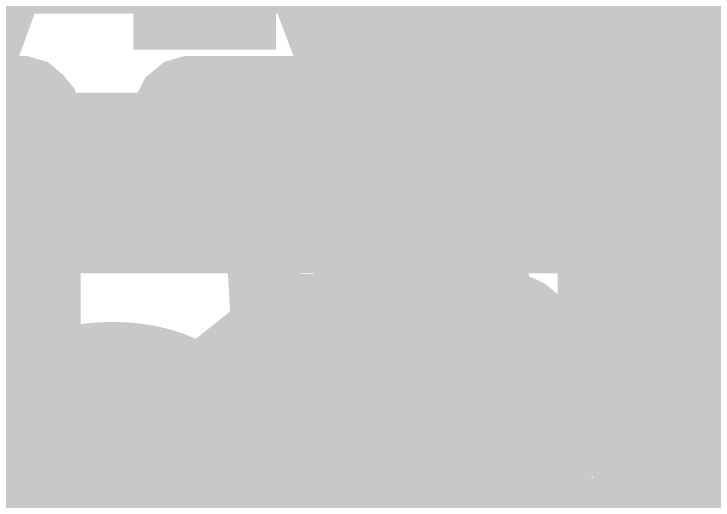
# Model space of a CAD drawing. Extents: x -23 to 289, y -67 to 135.
# Drawn here: x 147.051 to 148.154, y 74.717 to 75.484 of the extents above; entities that cross this region are included whole.
import ezdxf
from ezdxf.enums import TextEntityAlignment as Align

# ---------------------------------------------------------------- set-up
doc = ezdxf.new("R2010")
doc.units = 0
doc.header["$MEASUREMENT"] = 0
for name, color, linetype in [('ASSEMBLY_PART_NUMBERS_BTM', 191, 'CONTINUOUS'), ('DRILL_DRAWING', 21, 'CONTINUOUS'), ('GENERATED_SILKSCREEN_BTM', 255, 'CONTINUOUS'), ('SILKSCREEN_REF_DES_BTM', 211, 'CONTINUOUS'), ('TRACES_LAYER_BOTTOM', 230, 'CONTINUOUS'), ('TRACES_LAYER_TOP', 150, 'CONTINUOUS')]:
    doc.layers.add(name, color=color, linetype=linetype)
doc.styles.add('VERIBEST_GERBER_0', font='txt')

msp = doc.modelspace()

# ---------------------------------------------------------------- linework, layer by layer
at = {"layer": 'GENERATED_SILKSCREEN_BTM', "const_width": 0.15}
for points in [[(146.386, 75.343), (147.061, 75.343), (147.068, 75.341), (147.074, 75.336), (147.079, 75.33), (147.081, 75.323), (147.081, 74.842), (147.08, 74.835), (147.077, 74.83), (147.073, 74.827), (147.066, 74.825), (147.062, 74.823), (147.057, 74.822), (147.052, 74.823), (147.048, 74.826), (146.885, 74.959)], [(147.837, 74.999), (147.841, 74.998), (147.844, 74.997), (147.848, 74.995), (147.984, 74.885), (147.984, 75.302), (147.331, 75.302), (147.324, 75.304), (147.318, 75.308), (147.315, 75.315), (147.314, 75.322), (147.315, 75.33), (147.318, 75.336), (147.324, 75.341), (147.331, 75.343), (148.006, 75.343), (148.013, 75.341), (148.019, 75.336), (148.024, 75.33), (148.026, 75.323), (148.026, 74.842), (148.025, 74.835), (148.022, 74.83), (148.018, 74.827), (148.011, 74.825), (148.007, 74.823), (148.002, 74.822), (147.997, 74.823), (147.993, 74.826), (147.83, 74.959), (147.507, 74.959), (147.351, 74.832), (147.351, 74.51)], [(146.903, 74.995), (147.039, 74.885), (147.039, 75.302), (146.386, 75.302)], [(147.311, 74.5), (147.311, 74.842), (147.312, 74.846), (147.314, 74.852), (147.314, 74.854), (147.316, 74.855), (147.317, 74.857), (147.318, 74.859), (147.487, 74.995), (147.492, 74.997), (147.496, 74.998), (147.5, 74.999), (147.837, 74.999)]]:
    msp.add_lwpolyline(points, dxfattribs=at)
at = {"layer": 'TRACES_LAYER_BOTTOM', "const_width": 0.25}
msp.add_lwpolyline([(163.9, 72.3), (161.92793, 74.27207), (157.69385, 74.27207), (156.23611, 75.7298), (151.99901, 75.7298), (151.46921, 75.2), (144.2, 75.2)], dxfattribs=at)
at = {"layer": 'TRACES_LAYER_TOP', "const_width": 0.25}
for points in [[(165.7, 75.9), (164.675, 74.875), (163.65974, 74.875), (162.85974, 74.075), (158.95743, 74.075), (157.98709, 75.04534), (154.36854, 75.04534), (153.3982, 74.075), (147.725, 74.075), (145.8, 76)], [(164.8, 75.9), (164.175, 75.275), (163.49406, 75.275), (162.69406, 74.475), (159.12311, 74.475), (158.15277, 75.44534), (154.20285, 75.44534), (153.23251, 74.475), (148.925, 74.475), (147.5, 75.9)]]:
    msp.add_lwpolyline(points, dxfattribs=at)

# ---------------------------------------------------------------- texts
at = {"layer": 'ASSEMBLY_PART_NUMBERS_BTM', "style": 'VERIBEST_GERBER_0', "text_generation_flag": 2}
for s, p in [('SN74ABT640PWR', (149.5, 77.46)), ('ERJ-3EKF6200V', (167.75, 76.54)), ('ERJ-8ENF6201V', (148, 75.79))]:
    msp.add_text(s, height=2.032, dxfattribs=at).set_placement(p, align=Align.TOP_LEFT)
at = {"layer": 'DRILL_DRAWING', "style": 'VERIBEST_GERBER_0'}
for p in [(147.5, 75.9), (148.4, 75.9)]:
    msp.add_text('A', height=2, dxfattribs=at).set_placement(p, align=Align.MIDDLE_CENTER)
at = {"layer": 'SILKSCREEN_REF_DES_BTM', "style": 'VERIBEST_GERBER_0', "text_generation_flag": 2}
msp.add_text('R455', height=1, dxfattribs=at).set_placement((150.05, 75.36), align=Align.TOP_LEFT)

doc.saveas('drawing.dxf')
